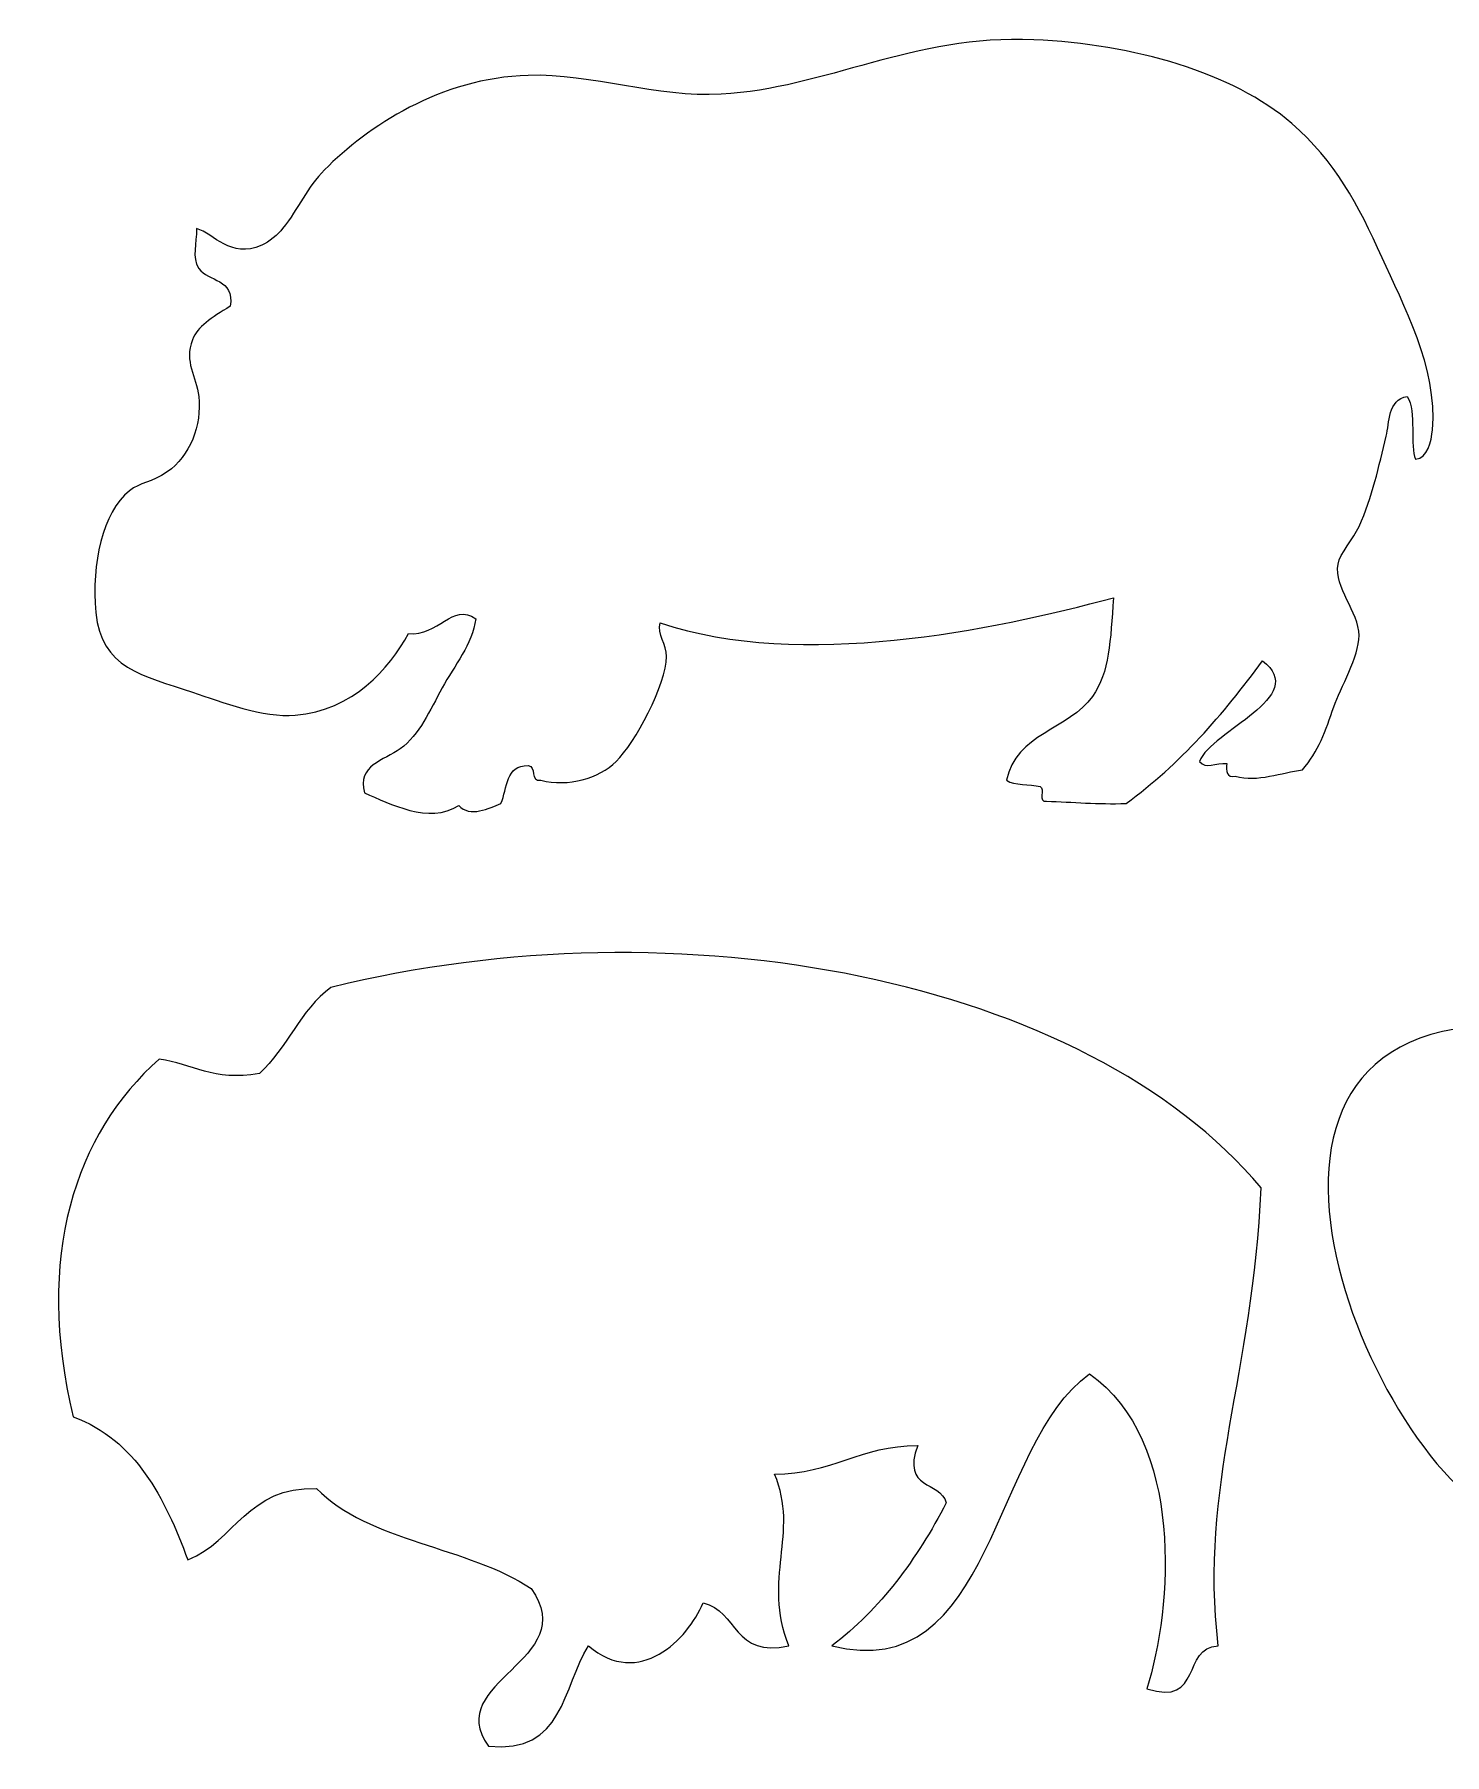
# Model space of a CAD drawing. Header units: centimetres. Extents: x -64 to 65, y -66 to 66.
# Drawn here: x -64.2 to -55.28, y -11.43 to -0.54 of the extents above; entities that cross this region are included whole.
import ezdxf

# ---------------------------------------------------------------- set-up
doc = ezdxf.new("R2010")
doc.units = ezdxf.units.CM
doc.header["$MEASUREMENT"] = 0
doc.layers.add('Layer 1', color=7, linetype='Continuous')

msp = doc.modelspace()

# ---------------------------------------------------------------- linework, layer by layer
at = {"layer": 'Layer 1'}
for points, knots in [([(-55.45847, -3.23368), (-55.49787, -3.15155), (-55.45069, -2.93248), (-55.5116, -2.83522), (-55.5116, -2.83522), (-55.63622, -2.85734), (-55.62341, -3.00297), (-55.64442, -3.08761), (-55.64442, -3.08761), (-55.69207, -3.27959), (-55.7329, -3.47202), (-55.81703, -3.65863), (-55.81703, -3.65863), (-55.85185, -3.73584), (-55.93842, -3.82931), (-55.94985, -3.89768), (-55.94985, -3.89768), (-55.97488, -4.04743), (-55.81788, -4.19782), (-55.81703, -4.34922), (-55.81703, -4.34922), (-55.81634, -4.48318), (-55.93482, -4.68191), (-55.97642, -4.80076), (-55.97642, -4.80076), (-56.02886, -4.95051), (-56.07283, -5.08482), (-56.17565, -5.1992), (-56.17565, -5.1992), (-56.30633, -5.2147), (-56.45733, -5.28037), (-56.60062, -5.23905), (-56.60062, -5.23905), (-56.65703, -5.25125), (-56.65732, -5.20727), (-56.65372, -5.15936), (-56.65372, -5.15936), (-56.7246, -5.15118), (-56.78715, -5.19823), (-56.82639, -5.14608), (-56.82639, -5.14608), (-56.75249, -4.94986), (-56.12675, -4.74), (-56.42795, -4.50859), (-56.42795, -4.50859), (-56.67631, -4.849), (-56.94958, -5.16452), (-57.29121, -5.41169), (-57.29121, -5.41169), (-57.47166, -5.41952), (-57.62681, -5.40198), (-57.79588, -5.39841), (-57.79588, -5.39841), (-57.85097, -5.40926), (-57.80255, -5.31655), (-57.8357, -5.30546), (-57.8357, -5.30546), (-57.90081, -5.28641), (-57.99945, -5.30094), (-58.04821, -5.26559), (-58.04821, -5.26559), (-57.99199, -4.97129), (-57.6516, -4.94484), (-57.5037, -4.73436), (-57.5037, -4.73436), (-57.39477, -4.57945), (-57.39157, -4.38297), (-57.37088, -4.11015), (-57.37088, -4.11015), (-58.14423, -4.31623), (-59.34316, -4.56738), (-60.23952, -4.26951), (-60.23952, -4.26951), (-60.26164, -4.33957), (-60.19973, -4.40765), (-60.1997, -4.48202), (-60.1997, -4.48202), (-60.19951, -4.65609), (-60.40287, -5.03489), (-60.51842, -5.14604), (-60.51842, -5.14604), (-60.63142, -5.25476), (-60.81885, -5.30865), (-60.99652, -5.26558), (-60.99652, -5.26558), (-61.06558, -5.27712), (-61.02139, -5.17536), (-61.07621, -5.17261), (-61.07621, -5.17261), (-61.21988, -5.16615), (-61.20546, -5.31781), (-61.24888, -5.41166), (-61.24888, -5.41166), (-61.31997, -5.44349), (-61.44827, -5.50334), (-61.51447, -5.42494), (-61.51447, -5.42494), (-61.70574, -5.54612), (-61.95101, -5.41311), (-62.11211, -5.34525), (-62.11211, -5.34525), (-62.1623, -5.17033), (-61.98786, -5.1403), (-61.88634, -5.06635), (-61.88634, -5.06635), (-61.76275, -4.97634), (-61.6983, -4.82264), (-61.6207, -4.6812), (-61.6207, -4.6812), (-61.54215, -4.53806), (-61.42896, -4.40609), (-61.40821, -4.24294), (-61.40821, -4.24294), (-61.55415, -4.13711), (-61.64599, -4.35827), (-61.83321, -4.33594), (-61.83321, -4.33594), (-61.95656, -4.55975), (-62.18466, -4.82354), (-62.55036, -4.85386), (-62.55036, -4.85386), (-62.75266, -4.87066), (-63.01642, -4.76888), (-63.20113, -4.70778), (-63.20113, -4.70778), (-63.51564, -4.60369), (-63.77922, -4.55533), (-63.81205, -4.20314), (-63.81205, -4.20314), (-63.84078, -3.8944), (-63.77173, -3.56967), (-63.59956, -3.43283), (-63.59956, -3.43283), (-63.53122, -3.37854), (-63.46161, -3.38349), (-63.36048, -3.31329), (-63.36048, -3.31329), (-63.21784, -3.21428), (-63.14053, -3.0191), (-63.16125, -2.83519), (-63.16125, -2.83519), (-63.17559, -2.70838), (-63.25605, -2.6195), (-63.2011, -2.4766), (-63.2011, -2.4766), (-63.16882, -2.39262), (-63.08238, -2.34079), (-62.96202, -2.26411), (-62.96202, -2.26411), (-62.93392, -2.08991), (-63.09989, -2.1098), (-63.16122, -2.02506), (-63.16122, -2.02506), (-63.20496, -1.95405), (-63.1754, -1.86795), (-63.1745, -1.77273), (-63.1745, -1.77273), (-63.06261, -1.80575), (-62.96434, -1.96439), (-62.76278, -1.87899), (-62.76278, -1.87899), (-62.71754, -1.85981), (-62.65742, -1.8075), (-62.62999, -1.77273), (-62.62999, -1.77273), (-62.52736, -1.64271), (-62.47688, -1.51479), (-62.36437, -1.40086), (-62.36437, -1.40086), (-62.09455, -1.12778), (-61.62936, -0.81846), (-61.07611, -0.80322), (-61.07611, -0.80322), (-60.67079, -0.79205), (-60.26048, -0.94525), (-59.85429, -0.92276), (-59.85429, -0.92276), (-59.19582, -0.88638), (-58.63898, -0.5439), (-57.87542, -0.57745), (-57.87542, -0.57745), (-57.24291, -0.60531), (-56.61553, -0.78581), (-56.24186, -1.10868), (-56.24186, -1.10868), (-55.96688, -1.34633), (-55.82236, -1.61948), (-55.67081, -1.95865), (-55.67081, -1.95865), (-55.5419, -2.2472), (-55.31648, -2.65519), (-55.35209, -3.04768), (-55.35209, -3.04768), (-55.35853, -3.11735), (-55.38324, -3.2276), (-55.45847, -3.23368)], [0, 0, 0, 0, 0.02, 0.02, 0.02, 0.02, 0.04, 0.04, 0.04, 0.04, 0.06, 0.06, 0.06, 0.06, 0.08, 0.08, 0.08, 0.08, 0.1, 0.1, 0.1, 0.1, 0.12, 0.12, 0.12, 0.12, 0.14, 0.14, 0.14, 0.14, 0.16, 0.16, 0.16, 0.16, 0.18, 0.18, 0.18, 0.18, 0.2, 0.2, 0.2, 0.2, 0.22, 0.22, 0.22, 0.22, 0.24, 0.24, 0.24, 0.24, 0.26, 0.26, 0.26, 0.26, 0.28, 0.28, 0.28, 0.28, 0.3, 0.3, 0.3, 0.3, 0.32, 0.32, 0.32, 0.32, 0.34, 0.34, 0.34, 0.34, 0.36, 0.36, 0.36, 0.36, 0.38, 0.38, 0.38, 0.38, 0.4, 0.4, 0.4, 0.4, 0.42, 0.42, 0.42, 0.42, 0.44, 0.44, 0.44, 0.44, 0.46, 0.46, 0.46, 0.46, 0.48, 0.48, 0.48, 0.48, 0.5, 0.5, 0.5, 0.5, 0.52, 0.52, 0.52, 0.52, 0.54, 0.54, 0.54, 0.54, 0.56, 0.56, 0.56, 0.56, 0.58, 0.58, 0.58, 0.58, 0.6, 0.6, 0.6, 0.6, 0.62, 0.62, 0.62, 0.62, 0.64, 0.64, 0.64, 0.64, 0.66, 0.66, 0.66, 0.66, 0.68, 0.68, 0.68, 0.68, 0.7, 0.7, 0.7, 0.7, 0.72, 0.72, 0.72, 0.72, 0.74, 0.74, 0.74, 0.74, 0.76, 0.76, 0.76, 0.76, 0.78, 0.78, 0.78, 0.78, 0.8, 0.8, 0.8, 0.8, 0.82, 0.82, 0.82, 0.82, 0.84, 0.84, 0.84, 0.84, 0.86, 0.86, 0.86, 0.86, 0.88, 0.88, 0.88, 0.88, 0.9, 0.9, 0.9, 0.9, 0.92, 0.92, 0.92, 0.92, 0.94, 0.94, 0.94, 0.94, 0.96, 0.96, 0.96, 0.96, 1, 1, 1, 1]), ([(-52.64261, -10.29203), (-53.04594, -10.30915), (-52.74466, -11.03096), (-53.27332, -10.92277), (-53.27332, -10.92277), (-53.76775, -10.87856), (-52.98649, -10.5876), (-53.1682, -10.18691), (-53.1682, -10.18691), (-53.28718, -9.57001), (-54.06593, -9.61292), (-54.42968, -9.24076), (-54.42968, -9.24076), (-54.74416, -9.31175), (-54.49778, -9.94357), (-54.85018, -9.97665), (-54.85018, -9.97665), (-55.74572, -9.62012), (-56.99254, -6.66372), (-54.74503, -6.82298), (-54.74503, -6.82298), (-53.56213, -4.91531), (-50.34996, -6.51265), (-48.64789, -6.9281), (-48.64789, -6.9281), (-48.50041, -7.73164), (-48.31433, -8.40836), (-48.54277, -9.34594), (-48.54277, -9.34594), (-48.71075, -9.05842), (-48.75917, -8.65128), (-48.75301, -8.18958), (-48.75301, -8.18958), (-49.27572, -8.824), (-48.35661, -10.79668), (-49.69911, -10.81766), (-49.69911, -10.81766), (-49.06136, -10.2918), (-49.34338, -9.33078), (-49.69911, -8.71517), (-49.69911, -8.71517), (-50.17885, -8.79613), (-50.5131, -9.02251), (-50.54009, -9.55617), (-50.54009, -9.55617), (-50.6282, -9.05455), (-51.64147, -9.01549), (-52.11695, -9.24079), (-52.11695, -9.24079), (-51.68324, -9.86431), (-52.36518, -10.12828), (-52.43233, -10.81765), (-52.43233, -10.81765), (-52.62087, -10.80429), (-52.65405, -10.94632), (-52.85283, -10.9228), (-52.85283, -10.9228), (-52.90362, -10.59164), (-52.53019, -10.68475), (-52.64261, -10.29203)], [0, 0, 0, 0, 0.0625, 0.0625, 0.0625, 0.0625, 0.125, 0.125, 0.125, 0.125, 0.1875, 0.1875, 0.1875, 0.1875, 0.25, 0.25, 0.25, 0.25, 0.3125, 0.3125, 0.3125, 0.3125, 0.375, 0.375, 0.375, 0.375, 0.4375, 0.4375, 0.4375, 0.4375, 0.5, 0.5, 0.5, 0.5, 0.5625, 0.5625, 0.5625, 0.5625, 0.625, 0.625, 0.625, 0.625, 0.6875, 0.6875, 0.6875, 0.6875, 0.75, 0.75, 0.75, 0.75, 0.8125, 0.8125, 0.8125, 0.8125, 0.875, 0.875, 0.875, 0.875, 1, 1, 1, 1]), ([(-57.16109, -11.01638), (-56.99707, -10.50685), (-56.9196, -9.44608), (-57.52344, -9.02349), (-57.52344, -9.02349), (-58.14323, -9.46767), (-58.12989, -11.00416), (-59.15399, -10.74463), (-59.15399, -10.74463), (-58.84543, -10.50965), (-58.61517, -10.19641), (-58.4293, -9.83878), (-58.4293, -9.83878), (-58.46825, -9.69654), (-58.71423, -9.76136), (-58.61049, -9.47643), (-58.61049, -9.47643), (-58.97265, -9.47662), (-59.15421, -9.65743), (-59.51637, -9.65762), (-59.51637, -9.65762), (-59.35656, -10.03246), (-59.59633, -10.32045), (-59.42578, -10.74466), (-59.42578, -10.74466), (-59.7763, -10.82343), (-59.74804, -10.52339), (-59.96929, -10.47291), (-59.96929, -10.47291), (-60.06404, -10.70386), (-60.37492, -11.0184), (-60.69398, -10.74466), (-60.69398, -10.74466), (-60.8577, -11.00366), (-60.85106, -11.43305), (-61.32808, -11.37879), (-61.32808, -11.37879), (-61.62126, -10.96924), (-60.73658, -10.8383), (-61.05633, -10.38232), (-61.05633, -10.38232), (-61.45381, -10.11554), (-62.08932, -10.08673), (-62.41512, -9.74822), (-62.41512, -9.74822), (-62.85181, -9.73425), (-62.92936, -10.07945), (-63.23038, -10.20116), (-63.23038, -10.20116), (-63.37693, -9.80421), (-63.55936, -9.4431), (-63.95507, -9.29528), (-63.95507, -9.29528), (-64.20137, -8.28616), (-63.94454, -7.50143), (-63.41154, -7.03061), (-63.41154, -7.03061), (-63.19887, -7.0595), (-63.07152, -7.17372), (-62.77744, -7.1212), (-62.77744, -7.1212), (-62.60215, -6.96433), (-62.51884, -6.71549), (-62.3245, -6.57769), (-62.3245, -6.57769), (-60.12695, -6.03064), (-57.55152, -6.51432), (-56.43636, -7.84589), (-56.43636, -7.84589), (-56.48653, -9.02747), (-56.82794, -9.72769), (-56.70811, -10.74469), (-56.70811, -10.74469), (-56.94191, -10.75245), (-56.80348, -11.13245), (-57.16109, -11.01638)], [0, 0, 0, 0, 0.05, 0.05, 0.05, 0.05, 0.1, 0.1, 0.1, 0.1, 0.15, 0.15, 0.15, 0.15, 0.2, 0.2, 0.2, 0.2, 0.25, 0.25, 0.25, 0.25, 0.3, 0.3, 0.3, 0.3, 0.35, 0.35, 0.35, 0.35, 0.4, 0.4, 0.4, 0.4, 0.45, 0.45, 0.45, 0.45, 0.5, 0.5, 0.5, 0.5, 0.55, 0.55, 0.55, 0.55, 0.6, 0.6, 0.6, 0.6, 0.65, 0.65, 0.65, 0.65, 0.7, 0.7, 0.7, 0.7, 0.75, 0.75, 0.75, 0.75, 0.8, 0.8, 0.8, 0.8, 0.85, 0.85, 0.85, 0.85, 0.9, 0.9, 0.9, 0.9, 1, 1, 1, 1])]:
    msp.add_open_spline(points, degree=3, knots=knots, dxfattribs=at)

doc.saveas('drawing.dxf')
